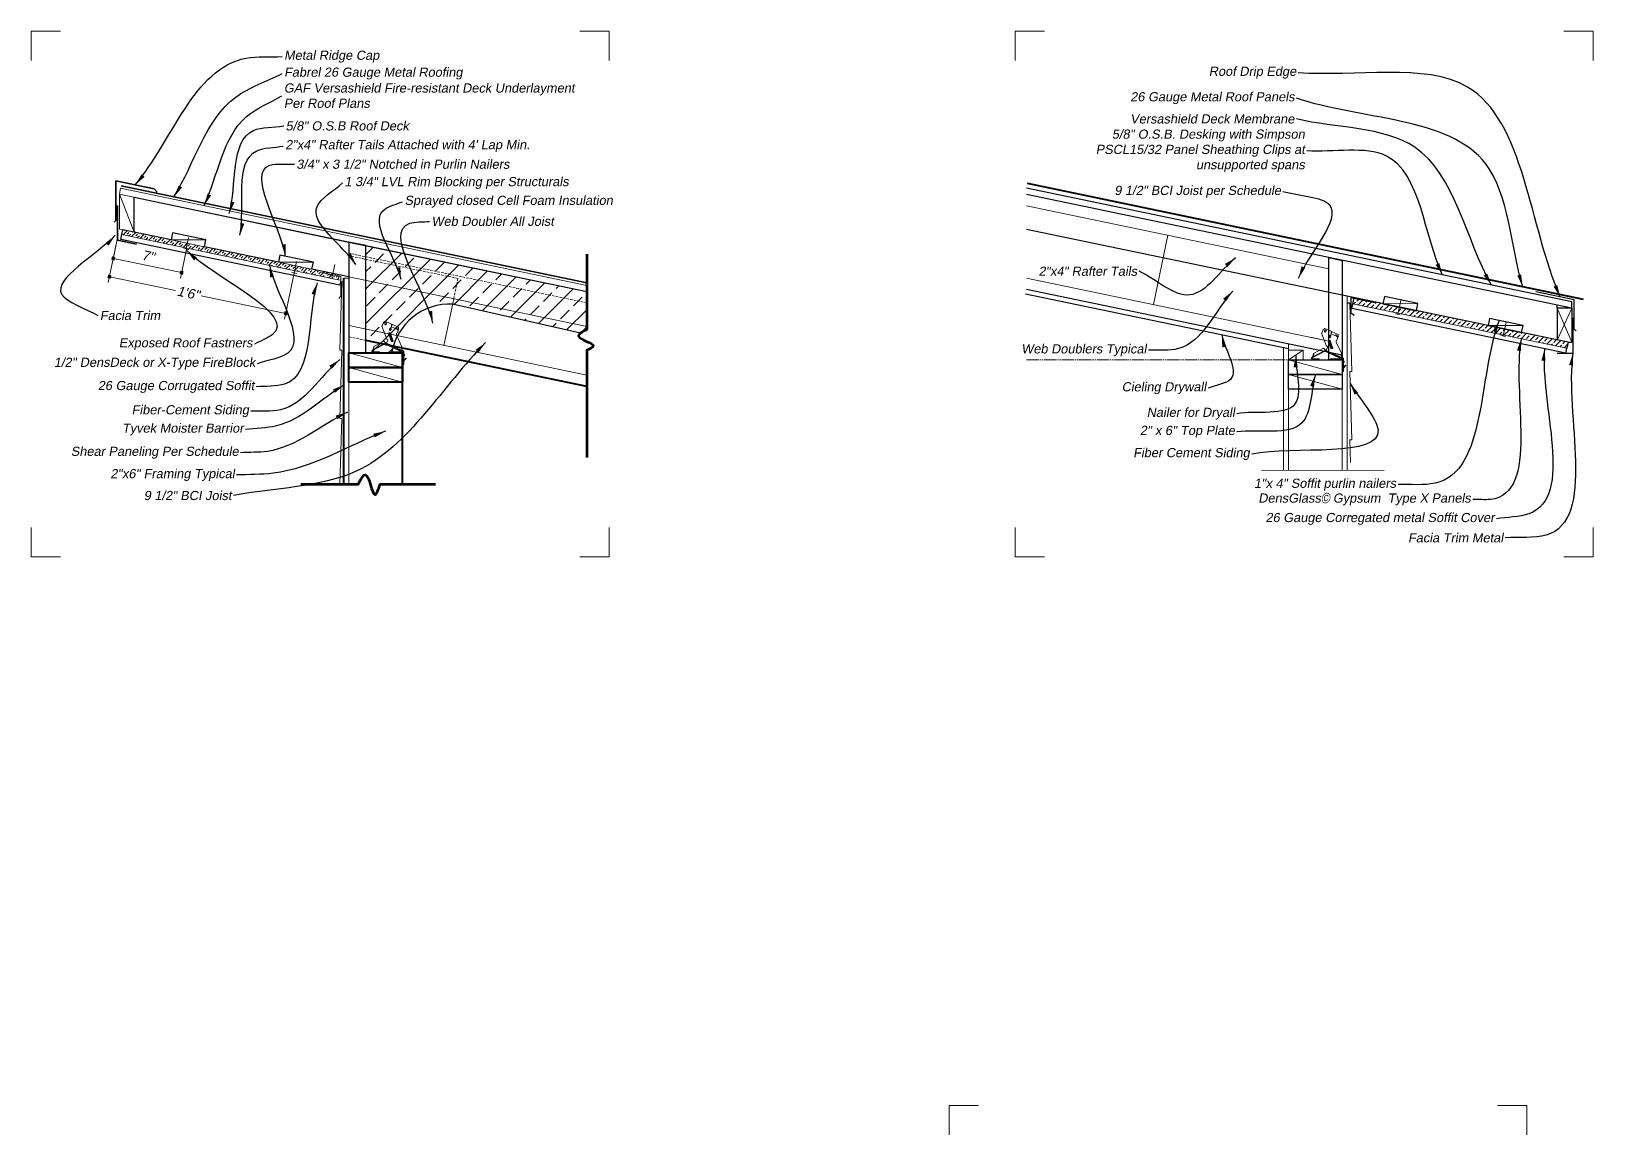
# Model space of a CAD drawing. Header units: inches. Extents: x -3905 to 10892, y 1064 to 9590.
# Drawn here: x 110.2 to 270.6, y 3688.9 to 3801.8 of the extents above; entities that cross this region are included whole.
import ezdxf

# ---------------------------------------------------------------- set-up
doc = ezdxf.new("R2010")
doc.units = ezdxf.units.IN
doc.header["$MEASUREMENT"] = 0
doc.header["$PDMODE"] = 3
doc.linetypes.add('HIDDEN', pattern=[0.375, 0.25, -0.125])
doc.linetypes.add('MYPHANTOM', pattern=[1.6875, 1.25, -0.0625, 0.125, -0.0625, 0.125, -0.0625])
doc.layers.add('Footage', color=84, linetype='Continuous')
doc.layers.add('SECTIONS', color=70, linetype='Continuous', lineweight=0)
doc.layers.add('VP', color=164, linetype='Continuous', lineweight=0, plot=False)
doc.styles.add('DS-TXT1', font='arial.ttf', dxfattribs={"oblique": 10})
doc.dimstyles.new('DS-Fraction', dxfattribs={"dimtxt": 0.1, "dimasz": 0.035, "dimexe": 0.06, "dimexo": 0.06, "dimgap": 0.02, "dimtad": 0, "dimdec": 3, "dimzin": 0, "dimdsep": 46, "dimlunit": 4, "dimtxsty": 'DS-TXT1', "dimblk": 'BOXFILLED', "dimcen": -0.06, "dimclrd": 256, "dimclre": 256, "dimclrt": 256, "dimadec": 0, "dimazin": 0, "dimtfac": 1, "dimtdec": 3, "dimtmove": 1, "dimatfit": 3, "dimfxl": 1, "dimfrac": 2, "dimtolj": 1, "dimtzin": 0, "dimlwd": 0, "dimlwe": -1, "dimarcsym": 0})
doc.dimstyles.new('DS-Fraction$7', dxfattribs={"dimtxt": 0.125, "dimasz": 0.125, "dimexe": 0.06, "dimexo": 0.06, "dimgap": 0.02, "dimtad": 0, "dimdec": 3, "dimzin": 0, "dimdsep": 46, "dimlunit": 4, "dimtxsty": 'DS-TXT1', "dimblk": 'BOXFILLED', "dimcen": -0.06, "dimclrd": 256, "dimclre": 256, "dimclrt": 256, "dimadec": 0, "dimazin": 0, "dimtfac": 1, "dimtdec": 3, "dimtmove": 1, "dimatfit": 3, "dimfxl": 1, "dimfrac": 2, "dimtolj": 1, "dimtzin": 0, "dimlwd": 0, "dimlwe": -1, "dimarcsym": 0})

# ---------------------------------------------------------------- blocks, each defined once
blk = doc.blocks.new('*U404')
for p, q in [((1.77, 3.23), (1.15, 2.95)), ((1.94, 3.1), (1.77, 3.23)), ((0.06, 0.62), (0.6, 1.76)), ((0.06, 0.62), (0.6, 1.76)), ((0.41, 2.4), (0.43, 2.62)), ((0.41, 2.4), (0.46, 2.29)), ((1.04, 2.9), (0.43, 2.62)), ((0.53, 2.39), (0.46, 2.29)), ((0.46, 2.29), (0.6, 1.97)), ((0.53, 2.39), (1.14, 2.67)), ((0.59, 2.42), (0.56, 2.47)), ((0.73, 2.48), (0.71, 2.54)), ((0.99, 1.29), (1.25, 1.99)), ((1.03, 1.27), (1.29, 1.98)), ((1.04, 2.9), (1.15, 2.81)), ((1.12, 1.24), (1.38, 1.94)), ((1.15, 2.95), (1.14, 2.67)), ((1.14, 2.67), (1.22, 2.51)), ((1.16, 1.22), (1.42, 1.93)), ((1.18, 2.41), (1.2, 2.35)), ((1.29, 2.46), (1.32, 2.4)), ((1.32, 2.47), (1.34, 2.42)), ((1.61, 1.4), (2.12, 2.74)), ((1.61, 1.4), (2.12, 2.74)), ((1.61, 1.4), (2.12, 2.74)), ((1.67, 2.91), (1.65, 2.96)), ((1.81, 2.97), (1.79, 3.03)), ((1.94, 3.1), (2.1, 2.76)), ((-0.12, 0.09), (-0.12, -1.19)), ((-0.12, 0), (-0.06, 0)), ((-0.09, 0.18), (-0.04, 0.23)), ((-0.06, -1.19), (-0.06, 0)), ((-0.04, 0.14), (1.66, 0.91)), ((-0.04, 0.14), (0.1, 0.51)), ((-0.01, 0.22), (1.66, 0.98)), ((1.19, 0.12), (0, 0.12)), ((1.19, 0.06), (0, 0.06)), ((0.02, 0.06), (0.02, 0.12)), ((0.07, 0.43), (0.1, 0.51)), ((1.55, 0.79), (0.3, 0.22)), ((0.7, 0.06), (0.7, 0.12)), ((1.19, 0.06), (1.19, 0.12)), ((1.51, 1.29), (1.67, 0.92)), ((1.51, 1.29), (1.6, 1.09)), ((1.65, 0.98), (1.65, 0.98)), ((1.77, 0.98), (2.96, 0.36)), ((1.77, 0.91), (3.03, 0.26)), ((1.92, 1.2), (2.95, 0.66)), ((2.36, 0.08), (2.36, 0.12)), ((2.96, 0.35), (2.91, 0.68)), ((3, 0.37), (2.95, 0.66)), ((3.09, 0.29), (3.03, 0.33)), ((-0.37, -0.58), (-0.32, -0.54)), ((-0.12, -0.82), (-0.37, -0.58)), ((-0.32, -0.54), (-0.12, -0.74)), ((-0.19, -0.16), (-0.19, -0.23)), ((-0.12, -0.44), (-0.06, -0.44)), ((-0.12, -1.19), (-0.06, -1.19))]:
    blk.add_line(p, q)
at = {"linetype": 'Continuous', "lineweight": 5}
for p, q in [((1.71, 0.99), (1.92, 1.2)), ((2.36, 0.12), (3.03, 0.12)), ((2.36, 0.08), (3.1, 0.08))]:
    blk.add_line(p, q, dxfattribs=at)
for centre, radius, start, end in [((0.64, 2.51), 0.078, 24.4503, 204.4503), ((0.38, 1.87), 0.25, 334.4503, 24.4503), ((0.38, 1.87), 0.25, 334.4503, 24.4503), ((1.25, 2.44), 0.078, 24.4503, 204.4503), ((1.27, 2.38), 0.078, 204.4503, 24.4503), ((1.34, 1.96), 0.0938, 339.4503, 159.4503), ((1.34, 1.96), 0.0938, 339.4503, 159.4503), ((1.36, 2.49), 0.078, 167.703, 204.4503), ((1.34, 1.96), 0.0467, 339.4503, 159.4503), ((1.34, 1.96), 0.0467, 339.4503, 159.4503), ((1.39, 2.44), 0.078, 204.4503, 241.1976), ((1.72, 3), 0.078, 24.4503, 204.4503), ((1.74, 2.94), 0.078, 204.4503, 24.4503), ((2.13, 2.77), 0.03, 204.4503, 249.5172), ((2.13, 2.77), 0.03, 204.4503, 249.5172), ((0, 0.09), 0.125, 135, 180), ((0, 0), 0.125, 90, 180), ((0, 0.09), 0.0625, 135, 163.774), ((0, 0), 0.0625, 90, 180), ((0.02, 0.54), 0.0855, 339.4503, 63.0447), ((0.02, 0.54), 0.0855, 339.4503, 63.0447), ((0.27, 0.28), 0.0625, 204.4503, 294.4503), ((1.07, 1.26), 0.0938, 159.4503, 339.4503), ((1.07, 1.26), 0.0467, 159.4503, 339.4503), ((1.58, 1.32), 0.0855, 69.4503, 204.4503), ((1.58, 1.32), 0.0855, 69.4503, 204.4503), ((1.53, 0.85), 0.0625, 294.4503, 24.4503), ((1.71, 0.87), 0.125, 62.6919, 114.4503), ((1.71, 0.8), 0.125, 62.692, 114.4503), ((3.09, 0.37), 0.125, 188.1916, 242.692), ((3.06, 0.38), 0.0625, 188.1916, 242.6925), ((3.03, 0.18), 0.125, 302.6919, 62.6919), ((-0.12, -0.16), 0.0625, 90, 180), ((-0.12, -0.23), 0.0625, 180, 270)]:
    blk.add_arc(centre, radius, start, end)
blk.add_arc((3.03, 0.19), 0.0653, 269.5951, 90.4049, dxfattribs=at)
blk = doc.blocks.new('_BoxFilled')
at = {"color": 0, "linetype": 'ByBlock', "lineweight": -2}
blk.add_line((-0.5, 0), (-1, 0), dxfattribs=at)
at = {"color": 0, "linetype": 'ByBlock'}
blk.add_solid([(-0.5, 0.5), (0.5, 0.5), (-0.5, -0.5), (0.5, -0.5)], dxfattribs=at)
blk = doc.blocks.new('*D458')
at = {"layer": 'Defpoints', "color": 0, "linetype": 'Continuous', "lineweight": 5, "transparency": 16777216}
for p in [(119.23, 3781.59), (126.23, 3780.13), (125.6, 3777.13)]:
    blk.add_point(p, dxfattribs=at)
at = {"layer": 'SECTIONS', "linetype": 'Continuous', "transparency": 16777216}
for p, q in [((119.1, 3781), (118.48, 3778)), ((126.1, 3779.54), (125.48, 3776.55))]:
    blk.add_line(p, q, dxfattribs=at)
at = {"layer": 'SECTIONS', "linetype": 'Continuous', "lineweight": 0, "transparency": 16777216}
blk.add_line((118.95, 3778.52), (125.26, 3777.2), dxfattribs=at)
at = {"layer": 'SECTIONS', "linetype": 'Continuous', "lineweight": 0, "transparency": 16777216, "xscale": 0.35, "yscale": 0.35, "zscale": 0.35}
for p, rotation in [((118.6, 3778.59), 168.2317110679799), ((125.6, 3777.13), 348.2317110679799)]:
    blk.add_blockref('_BoxFilled', p, dxfattribs=dict(at, rotation=rotation))
at = {"layer": 'SECTIONS', "linetype": 'Continuous', "lineweight": 25, "transparency": 16777216, "insert": (122.18, 3778.83), "char_height": 1, "attachment_point": 5, "rotation": 348.2317, "style": 'DS-TXT1'}
blk.add_mtext('\\A1;7"', dxfattribs=at)
blk = doc.blocks.new('*D459')
at = {"layer": 'Defpoints', "color": 0, "linetype": 'Continuous', "lineweight": 5, "transparency": 16777216}
for p in [(119.23, 3781.59), (137.29, 3777.82), (136.27, 3772.96)]:
    blk.add_point(p, dxfattribs=at)
at = {"layer": 'SECTIONS', "linetype": 'Continuous', "transparency": 16777216}
for p, q in [((119.1, 3781), (118.09, 3776.13)), ((137.16, 3777.24), (136.15, 3772.37))]:
    blk.add_line(p, q, dxfattribs=at)
at = {"layer": 'SECTIONS', "linetype": 'Continuous', "lineweight": 0, "transparency": 16777216}
for p, q in [((118.56, 3776.65), (124.97, 3775.31)), ((135.93, 3773.03), (127.59, 3774.77))]:
    blk.add_line(p, q, dxfattribs=at)
at = {"layer": 'SECTIONS', "linetype": 'Continuous', "lineweight": 0, "transparency": 16777216, "xscale": 0.35, "yscale": 0.35, "zscale": 0.35}
for p, rotation in [((118.21, 3776.72), 168.2317110679816), ((136.27, 3772.96), 348.2317110679816)]:
    blk.add_blockref('_BoxFilled', p, dxfattribs=dict(at, rotation=rotation))
at = {"layer": 'SECTIONS', "linetype": 'Continuous', "lineweight": 25, "transparency": 16777216, "insert": (126.28, 3775.04), "char_height": 1, "attachment_point": 5, "rotation": 348.2317, "style": 'DS-TXT1'}
blk.add_mtext('\\A1;1\'6"', dxfattribs=at)
blk = doc.blocks.new('VPA35')
for p, q in [((1.77, 3.23), (1.15, 2.95)), ((1.94, 3.1), (1.77, 3.23)), ((0.06, 0.62), (0.6, 1.76)), ((0.06, 0.62), (0.6, 1.76)), ((0.41, 2.4), (0.43, 2.62)), ((0.41, 2.4), (0.46, 2.29)), ((1.04, 2.9), (0.43, 2.62)), ((0.53, 2.39), (0.46, 2.29)), ((0.46, 2.29), (0.6, 1.97)), ((0.53, 2.39), (1.14, 2.67)), ((0.59, 2.42), (0.56, 2.47)), ((0.73, 2.48), (0.71, 2.54)), ((0.99, 1.29), (1.25, 1.99)), ((1.03, 1.27), (1.29, 1.98)), ((1.04, 2.9), (1.15, 2.81)), ((1.12, 1.24), (1.38, 1.94)), ((1.15, 2.95), (1.14, 2.67)), ((1.14, 2.67), (1.22, 2.51)), ((1.16, 1.22), (1.42, 1.93)), ((1.18, 2.41), (1.2, 2.35)), ((1.29, 2.46), (1.32, 2.4)), ((1.32, 2.47), (1.34, 2.42)), ((1.61, 1.4), (2.12, 2.74)), ((1.61, 1.4), (2.12, 2.74)), ((1.61, 1.4), (2.12, 2.74)), ((1.67, 2.91), (1.65, 2.96)), ((1.81, 2.97), (1.79, 3.03)), ((1.94, 3.1), (2.1, 2.76)), ((-0.12, 0.09), (-0.12, -1.19)), ((-0.12, 0), (-0.06, 0)), ((-0.09, 0.18), (-0.04, 0.23)), ((-0.06, -1.19), (-0.06, 0)), ((-0.04, 0.14), (1.66, 0.91)), ((-0.04, 0.14), (0.1, 0.51)), ((-0.01, 0.22), (1.66, 0.98)), ((1.19, 0.12), (0, 0.12)), ((1.19, 0.06), (0, 0.06)), ((0.02, 0.06), (0.02, 0.12)), ((0.07, 0.43), (0.1, 0.51)), ((1.55, 0.79), (0.3, 0.22)), ((0.7, 0.06), (0.7, 0.12)), ((1.19, 0.06), (1.19, 0.12)), ((1.51, 1.29), (1.67, 0.92)), ((1.51, 1.29), (1.6, 1.09)), ((1.65, 0.98), (1.65, 0.98)), ((1.77, 0.98), (2.96, 0.36)), ((1.77, 0.91), (3.03, 0.26)), ((1.92, 1.2), (2.95, 0.66)), ((2.36, 0.08), (2.36, 0.12)), ((2.96, 0.35), (2.91, 0.68)), ((3, 0.37), (2.95, 0.66)), ((3.09, 0.29), (3.03, 0.33)), ((-0.37, -0.58), (-0.32, -0.54)), ((-0.12, -0.82), (-0.37, -0.58)), ((-0.32, -0.54), (-0.12, -0.74)), ((-0.19, -0.16), (-0.19, -0.23)), ((-0.12, -0.44), (-0.06, -0.44)), ((-0.12, -1.19), (-0.06, -1.19))]:
    blk.add_line(p, q)
at = {"linetype": 'Continuous', "lineweight": 5}
for p, q in [((1.71, 0.99), (1.92, 1.2)), ((2.36, 0.12), (3.03, 0.12)), ((2.36, 0.08), (3.1, 0.08))]:
    blk.add_line(p, q, dxfattribs=at)
for centre, radius, start, end in [((0.64, 2.51), 0.078, 24.4503, 204.4503), ((0.38, 1.87), 0.25, 334.4503, 24.4503), ((0.38, 1.87), 0.25, 334.4503, 24.4503), ((1.25, 2.44), 0.078, 24.4503, 204.4503), ((1.27, 2.38), 0.078, 204.4503, 24.4503), ((1.34, 1.96), 0.0938, 339.4503, 159.4503), ((1.34, 1.96), 0.0938, 339.4503, 159.4503), ((1.36, 2.49), 0.078, 167.703, 204.4503), ((1.34, 1.96), 0.0467, 339.4503, 159.4503), ((1.34, 1.96), 0.0467, 339.4503, 159.4503), ((1.39, 2.44), 0.078, 204.4503, 241.1976), ((1.72, 3), 0.078, 24.4503, 204.4503), ((1.74, 2.94), 0.078, 204.4503, 24.4503), ((2.13, 2.77), 0.03, 204.4503, 249.5172), ((2.13, 2.77), 0.03, 204.4503, 249.5172), ((0, 0.09), 0.125, 135, 180), ((0, 0), 0.125, 90, 180), ((0, 0.09), 0.0625, 135, 163.774), ((0, 0), 0.0625, 90, 180), ((0.02, 0.54), 0.0855, 339.4503, 63.0447), ((0.02, 0.54), 0.0855, 339.4503, 63.0447), ((0.27, 0.28), 0.0625, 204.4503, 294.4503), ((1.07, 1.26), 0.0938, 159.4503, 339.4503), ((1.07, 1.26), 0.0467, 159.4503, 339.4503), ((1.58, 1.32), 0.0855, 69.4503, 204.4503), ((1.58, 1.32), 0.0855, 69.4503, 204.4503), ((1.53, 0.85), 0.0625, 294.4503, 24.4503), ((1.71, 0.87), 0.125, 62.6919, 114.4503), ((1.71, 0.8), 0.125, 62.692, 114.4503), ((3.09, 0.37), 0.125, 188.1916, 242.692), ((3.06, 0.38), 0.0625, 188.1916, 242.6925), ((3.03, 0.18), 0.125, 302.6919, 62.6919), ((-0.12, -0.16), 0.0625, 90, 180), ((-0.12, -0.23), 0.0625, 180, 270)]:
    blk.add_arc(centre, radius, start, end)
blk.add_arc((3.03, 0.19), 0.0653, 269.5951, 90.4049, dxfattribs=at)

msp = doc.modelspace()

# ---------------------------------------------------------------- hatches: boundary and pattern name
at = {"layer": 'SECTIONS', "linetype": 'Continuous', "lineweight": 5}
h = msp.add_hatch(dxfattribs=at)
h.set_pattern_fill('INSUL', color=256, scale=2, angle=45)
h.paths.add_polyline_path([(119.59442, 3781.50958), (119.49244, 3781.02009), (141.62515, 3776.40911), (141.72713, 3776.8986)])
h = msp.add_hatch(dxfattribs=at)
h.set_pattern_fill('ANSI33', color=256, scale=10)
edge = h.paths.add_edge_path()
edge.add_line((144.47283, 3779.90172), (144.47283, 3768.9165))
edge.add_line((144.47283, 3768.9165), (147.08592, 3768.9165))
edge.add_arc((153.10395, 3767.80239), 6.12028, 87.7367673, 169.5116786, ccw=False)
edge.add_line((153.34564, 3773.9179), (166.45309, 3770.94307))
edge.add_spline(control_points=[(166.45309, 3770.94307), (166.61618, 3771.06471), (166.85296, 3771.18833), (167.08975, 3771.31195)], knot_values=[1, 1, 1, 1, 1.574652306, 1.574652306, 1.574652306, 1.574652306], weights=[1, 1, 1, 1], degree=3, periodic=0)
edge.add_spline(control_points=[(167.08975, 3771.31195), (167.08975, 3772.60459), (167.08975, 3773.89723), (167.08975, 3775.18986)], knot_values=[0.496565349, 0.496565349, 0.496565349, 0.496565349, 1, 1, 1, 1], weights=[1, 1, 1, 1], degree=3, periodic=0)
edge.add_line((167.08975, 3775.18986), (144.47283, 3779.90172))
at = {"layer": 'SECTIONS', "linetype": 'Continuous', "lineweight": 9}
h = msp.add_hatch(dxfattribs=at)
h.set_pattern_fill('ANSI33', color=256, scale=3)
h.paths.add_polyline_path([(245.66037, 3774.56163), (245.5329, 3773.94977), (267.44878, 3769.38396), (267.57625, 3769.99583)])

# ---------------------------------------------------------------- linework, layer by layer
at = {"layer": 'SECTIONS', "linetype": 'Continuous', "lineweight": 35}
for p, q in [((122.79122, 3785.71643), (118.8753, 3786.53224)), ((118.8753, 3786.53224), (118.8753, 3782.48147)), ((167.08975, 3776.08365), (119.40576, 3786.01782)), ((122.79122, 3785.71643), (123.09622, 3785.38171)), ((119.03259, 3784.02233), (119.03259, 3780.44719)), ((118.8753, 3782.48147), (118.69132, 3782.28254)), ((120.99055, 3780.03928), (119.03259, 3780.44719))]:
    msp.add_line(p, q, dxfattribs=at)
at = {"layer": 'SECTIONS', "linetype": 'Continuous', "lineweight": 5}
for p, q in [((119.35477, 3785.77307), (119.2273, 3785.16121)), ((119.2273, 3785.16121), (120.7273, 3781.27356)), ((124.51297, 3780.48488), (128.09236, 3780.50528)), ((126.32016, 3780.72527), (126.07705, 3779.55837)), ((125.82697, 3779.61047), (126.32714, 3779.50627)), ((126.07705, 3779.55837), (126.07705, 3779.55837)), ((135.51073, 3778.19368), (139.09013, 3778.21407)), ((136.88372, 3777.14154), (137.38389, 3777.03733)), ((137.37691, 3778.25634), (137.13381, 3777.08944)), ((137.13381, 3777.08944), (137.13381, 3777.08944)), ((141.27473, 3777.96444), (141.03163, 3776.79754)), ((140.78154, 3776.84964), (141.28171, 3776.74544)), ((141.72713, 3776.8986), (141.62515, 3776.40911)), ((141.62515, 3776.40911), (141.89286, 3776.35333)), ((141.89579, 3776.36739), (141.79089, 3775.86384)), ((141.99294, 3776.18655), (142.22283, 3776.18655)), ((142.72283, 3776.57975), (142.22283, 3776.57975)), ((248.6021, 3773.94877), (252.18149, 3773.96917)), ((259.37088, 3771.70528), (262.94603, 3771.70528))]:
    msp.add_line(p, q, dxfattribs=at)
at = {"layer": 'SECTIONS', "linetype": 'Continuous', "lineweight": 0}
for p, q in [((167.08975, 3775.18986), (119.2273, 3785.16121)), ((119.2273, 3785.16121), (119.2273, 3781.58606)), ((120.7273, 3784.84871), (120.7273, 3781.27356)), ((243.06643, 3777.52803), (212.11745, 3783.97573)), ((141.62515, 3776.40911), (119.49244, 3781.02009)), ((226.59033, 3780.96055), (225.11167, 3773.86294)), ((244.44143, 3768.68675), (244.44143, 3778.39073)), ((243.06643, 3770.12237), (212.11745, 3776.57007)), ((244.94143, 3756.88314), (244.94143, 3774.71141)), ((267.44878, 3769.38396), (245.5329, 3773.94977)), ((167.08975, 3766.63505), (142.72283, 3771.71149)), ((238.44143, 3756.88314), (238.44143, 3769.42602)), ((242.13477, 3770.31646), (241.18638, 3770.51404)), ((244.44143, 3768.18675), (244.44143, 3769.68675)), ((238.94143, 3756.88314), (238.94143, 3768.18675)), ((244.44143, 3766.68675), (238.94143, 3768.18675)), ((244.44143, 3756.88314), (244.44143, 3768.18675)), ((244.44143, 3765.18675), (238.94143, 3766.68675))]:
    msp.add_line(p, q, dxfattribs=at)
at = {"layer": 'SECTIONS', "linetype": 'Continuous', "lineweight": 20}
for p, q in [((167.08975, 3775.82828), (119.35477, 3785.77307)), ((142.72283, 3770.56233), (142.72283, 3780.26631)), ((141.89579, 3776.75073), (139.93783, 3777.15864)), ((141.99294, 3776.18655), (141.78811, 3769.18955)), ((141.89579, 3774.75073), (141.89579, 3776.75073)), ((167.08975, 3771.61472), (142.72283, 3776.69116)), ((141.89579, 3774.75073), (141.70948, 3774.48517)), ((152.46321, 3769.68224), (153.45749, 3774.45477)), ((245.22269, 3774.01712), (245.42752, 3767.02011)), ((141.78811, 3769.18955), (142.01125, 3769.18955)), ((141.99294, 3769.18955), (141.78811, 3762.19254)), ((142.72283, 3755.46905), (142.72283, 3768.9165)), ((245.42752, 3767.02011), (245.20438, 3767.02011)), ((245.20438, 3767.02011), (245.40921, 3760.02311)), ((141.78811, 3762.19254), (142.01125, 3762.19254)), ((141.99294, 3762.19254), (141.79612, 3755.46905)), ((245.40921, 3760.02311), (245.18607, 3760.02311)), ((245.22269, 3760.02311), (245.2906, 3757.70326)), ((245.42752, 3752.20599), (245.20438, 3752.20599))]:
    msp.add_line(p, q, dxfattribs=at)
at = {"layer": 'SECTIONS', "linetype": 'Continuous', "lineweight": 30}
for p, q in [((267.93696, 3774.13424), (212.11745, 3785.76331)), ((267.93696, 3773.49583), (212.11745, 3785.12489)), ((267.57625, 3769.99583), (212.11745, 3781.54974)), ((268.18696, 3774.33753), (264.27104, 3775.15335)), ((267.93696, 3773.49583), (267.93696, 3774.13424)), ((268.18696, 3771.33753), (268.18696, 3774.33753)), ((267.3468, 3768.89447), (245.43092, 3773.46028)), ((266.43696, 3773.49583), (266.43696, 3773.80833)), ((266.43696, 3773.49583), (266.43696, 3770.23318)), ((267.93696, 3773.49583), (266.43696, 3773.49583)), ((267.93696, 3773.49583), (267.93696, 3769.99583)), ((268.06196, 3772.50896), (268.06196, 3768.88396)), ((267.57625, 3769.99583), (267.44878, 3769.38396)), ((267.57625, 3769.99583), (267.93696, 3769.99583)), ((266.43696, 3768.88396), (268.06196, 3768.88396))]:
    msp.add_line(p, q, dxfattribs=at)
at = {"layer": 'SECTIONS', "linetype": 'Continuous', "lineweight": 40}
for p, q in [((269.14185, 3774.39396), (212.21943, 3786.2528)), ((142.22283, 3755.46905), (142.22283, 3776.57975)), ((167.08975, 3765.48589), (144.47283, 3770.19775)), ((148.22283, 3755.46905), (148.22283, 3768.9165))]:
    msp.add_line(p, q, dxfattribs=at)
at = {"layer": 'SECTIONS', "linetype": 'Continuous', "lineweight": 25}
for p, q in [((120.7273, 3781.27356), (120.7273, 3784.84871)), ((120.7273, 3784.84871), (142.72283, 3780.26631)), ((119.39046, 3780.5306), (119.49244, 3781.02009)), ((141.79089, 3775.86384), (119.39046, 3780.5306)), ((119.49244, 3781.02009), (119.59442, 3781.50958)), ((142.72283, 3780.26631), (167.08975, 3775.18986)), ((166.45309, 3770.94307), (153.34564, 3773.9179)), ((238.94143, 3769.32185), (212.01548, 3774.93143)), ((244.44143, 3768.68675), (212.11745, 3775.42092)), ((245.22269, 3774.01712), (244.94143, 3774.01712)), ((247.77196, 3774.04002), (245.32834, 3774.56792)), ((245.32834, 3774.56792), (245.32834, 3773.02006)), ((245.43092, 3773.46028), (245.66037, 3774.56163)), ((245.32834, 3773.02006), (245.6486, 3772.77449)), ((268.18696, 3771.33753), (268.3896, 3771.21839)), ((267.3468, 3768.89447), (267.44878, 3769.38396))]:
    msp.add_line(p, q, dxfattribs=at)
at = {"layer": 'SECTIONS', "linetype": 'HIDDEN', "lineweight": 0}
for p, q in [((167.08975, 3774.04071), (142.72283, 3779.11715)), ((153.89089, 3776.5351), (142.72283, 3778.86178)), ((153.45749, 3774.45477), (153.89089, 3776.5351)), ((144.47283, 3770.19775), (142.72283, 3770.56233))]:
    msp.add_line(p, q, dxfattribs=at)
at = {"layer": 'SECTIONS', "linetype": 'Continuous', "lineweight": 15}
for p, q in [((250.42702, 3774.26986), (250.13685, 3772.87704)), ((250.3816, 3772.82605), (249.89211, 3772.92803)), ((261.17197, 3770.59438), (260.68248, 3770.69635)), ((261.2174, 3772.03819), (260.92723, 3770.64537))]:
    msp.add_line(p, q, dxfattribs=at)
at = {"layer": 'SECTIONS', "linetype": 'Continuous', "lineweight": 9}
for p, q in [((266.43696, 3773.49583), (267.93696, 3769.99583)), ((266.43696, 3770.23318), (267.93696, 3773.49583)), ((238.94143, 3768.18675), (238.94143, 3769.83259)), ((240.44143, 3769.18675), (238.94143, 3768.18675)), ((236.1732, 3756.9073), (248.74484, 3756.88314))]:
    msp.add_line(p, q, dxfattribs=at)
at = {"layer": 'SECTIONS', "linetype": 'Continuous', "lineweight": 13}
for p, q in [((148.22283, 3767.4165), (142.72283, 3768.9165)), ((148.22283, 3765.9165), (142.72283, 3767.4165))]:
    msp.add_line(p, q, dxfattribs=at)
at = {"layer": 'SECTIONS', "linetype": 'MYPHANTOM', "lineweight": 0}
msp.add_line((212.11745, 3768.18675), (244.44143, 3768.18675), dxfattribs=at)
at = {"layer": 'SECTIONS', "linetype": 'Continuous', "lineweight": 20}
msp.add_lwpolyline([(119.59442, 3781.50958), (119.2273, 3781.58606), (119.2273, 3785.16121), (119.35477, 3785.77307)], dxfattribs=at)
at = {"layer": 'SECTIONS', "linetype": 'Continuous', "lineweight": 25}
msp.add_lwpolyline([(142.72283, 3776.69116), (138.93716, 3777.47984), (139.09013, 3778.21407), (135.6637, 3778.92791), (135.51073, 3778.19368), (127.9394, 3779.77104), (128.09236, 3780.50528), (124.66593, 3781.21912), (124.51297, 3780.48488), (119.59442, 3781.50958)], dxfattribs=at)
at = {"layer": 'SECTIONS', "linetype": 'Continuous', "lineweight": 5}
for points in [[(124.51297, 3780.48488), (127.9394, 3779.77104), (128.09236, 3780.50528), (124.66593, 3781.21912)], [(135.51073, 3778.19368), (138.93716, 3777.47984), (139.09013, 3778.21407), (135.6637, 3778.92791)]]:
    msp.add_lwpolyline(points, close=True, dxfattribs=at)
at = {"layer": 'SECTIONS', "linetype": 'Continuous', "lineweight": 25}
for points in [[(142.72283, 3768.9165), (144.47283, 3768.9165), (144.47283, 3779.90172), (142.72283, 3780.26631)], [(248.6021, 3773.94877), (252.02853, 3773.23493), (252.18149, 3773.96917), (248.75506, 3774.68301)], [(259.37088, 3771.70528), (262.79731, 3770.99144), (262.95028, 3771.72567), (259.52385, 3772.43951)], [(244.44143, 3766.68675), (238.94143, 3766.68675), (238.94143, 3768.18675), (244.44143, 3768.18675)], [(244.44143, 3765.18675), (238.94143, 3765.18675), (238.94143, 3766.68675), (244.44143, 3766.68675)]]:
    msp.add_lwpolyline(points, close=True, dxfattribs=at)
at = {"layer": 'SECTIONS', "linetype": 'Continuous', "lineweight": 30}
msp.add_lwpolyline([(244.44143, 3768.18675), (243.06643, 3768.18675), (243.06643, 3778.67719), (244.44143, 3778.39073)], close=True, dxfattribs=at)
at = {"layer": 'SECTIONS', "linetype": 'Continuous', "lineweight": 9}
msp.add_lwpolyline([(238.94143, 3768.18675), (240.44143, 3768.18675), (240.44143, 3769.18675), (238.94143, 3769.18675)], close=True, dxfattribs=at)
at = {"layer": 'SECTIONS', "linetype": 'Continuous', "lineweight": 40}
for points in [[(148.22283, 3767.4165), (142.72283, 3767.4165), (142.72283, 3768.9165), (148.22283, 3768.9165)], [(148.22283, 3765.9165), (142.72283, 3765.9165), (142.72283, 3767.4165), (148.22283, 3767.4165)]]:
    msp.add_lwpolyline(points, close=True, dxfattribs=at)
at = {"layer": 'SECTIONS', "linetype": 'Continuous', "lineweight": 25}
msp.add_arc((153.10395, 3767.80239), 6.12028, 87.7367673, 169.5116786, dxfattribs=at)
at = {"layer": 'SECTIONS', "linetype": 'Continuous', "lineweight": 60}
for points, knots in [([(167.08975, 3779.01487), (167.08975, 3776.44723), (167.08975, 3773.87959), (167.08975, 3771.31195), (166.64036, 3771.07733), (165.44481, 3770.45316), (168.44372, 3769.78485), (167.40079, 3769.33109), (167.08975, 3769.19576), (167.08975, 3765.53216), (167.08975, 3761.86856), (167.08975, 3758.20496)], [0, 0, 0, 0, 1, 1, 1, 2.09062325, 3.901420652, 4.670973622, 4.670973622, 4.670973622, 5.670973622, 5.670973622, 5.670973622, 5.670973622]), ([(137.80928, 3755.46905), (139.76283, 3755.46905), (141.71638, 3755.46905), (143.66993, 3755.46905), (143.94006, 3755.97748), (144.70169, 3757.41102), (145.20824, 3753.39833), (145.73516, 3754.93741), (145.91716, 3755.46905), (147.80414, 3755.46905), (149.69112, 3755.46905), (151.5781, 3755.46905)], [0, 0, 0, 0, 1, 1, 1, 2.232346917, 4.474667908, 5.657957588, 5.657957588, 5.657957588, 6.657957588, 6.657957588, 6.657957588, 6.657957588])]:
    msp.add_open_spline(points, degree=3, knots=knots, dxfattribs=at)
at = {"layer": 'VP', "linetype": 'Continuous', "lineweight": 5}
for points in [[(110.20963, 3798.83863), (110.20963, 3801.83863), (113.20963, 3801.83863)], [(166.36511, 3801.83863), (169.36511, 3801.83863), (169.36511, 3798.83863)], [(210.96163, 3798.83863), (210.96163, 3801.83863), (213.96163, 3801.83863)], [(267.11711, 3801.83863), (270.11711, 3801.83863), (270.11711, 3798.83863)], [(113.20963, 3748.04699), (110.20963, 3748.04699), (110.20963, 3751.04699)], [(169.36511, 3751.04699), (169.36511, 3748.04699), (166.36511, 3748.04699)], [(213.96163, 3748.04699), (210.96163, 3748.04699), (210.96163, 3751.04699)], [(270.11711, 3751.04699), (270.11711, 3748.04699), (267.11711, 3748.04699)], [(204.18459, 3688.86971), (204.18459, 3691.86971), (207.18459, 3691.86971)], [(260.34008, 3691.86971), (263.34008, 3691.86971), (263.34008, 3688.86971)]]:
    msp.add_lwpolyline(points, dxfattribs=at)

# ---------------------------------------------------------------- block references
at = {"layer": 'SECTIONS', "linetype": 'Continuous', "lineweight": 5, "xscale": -1}
msp.add_blockref('*U404', (148.22283, 3768.9165), dxfattribs=at)
at = {"layer": 'SECTIONS', "linetype": 'Continuous', "lineweight": 25, "xscale": -1}
msp.add_blockref('VPA35', (244.44143, 3768.18675), dxfattribs=at)

# ---------------------------------------------------------------- texts
at = {"layer": 'Footage', "linetype": 'Continuous', "lineweight": 9, "insert": (247.49263, 3735.66792), "char_height": 0.09375, "attachment_point": 6, "style": 'DS-TXT1'}
msp.add_mtext('\\A1;', dxfattribs=at)
at = {"layer": 'SECTIONS', "linetype": 'Continuous', "lineweight": 25, "char_height": 0.9375, "style": 'DS-TXT1'}
for s, insert, attachment_point in [('\\A1;Metal Ridge Cap', (136.09097, 3799.25037), 4), ('\\A1;Fabrel 26 Gauge Metal Roofing', (136.0944, 3797.51615), 4), ('\\A1;GAF Versashield Fire-resistant Deck Underlayment\\PPer Roof Plans', (136.06369, 3795.24772), 4), ('\\A1;5/8" O.S.B Roof Deck', (136.2491, 3792.15109), 4), ('\\A1;2"x4" Rafter Tails Attached with 4\' Lap Min.', (136.20553, 3790.0921), 4), ('\\A1;3/4" x 3 1/2" Notched in Purlin Nailers', (137.34687, 3788.2275), 4), ('\\A1;1 3/4" LVL Rim Blocking per Structurals', (142.27066, 3786.31164), 4), ('\\A1;Sprayed closed Cell Foam Insulation', (148.4254, 3784.39577), 4), ('\\A1;Web Doubler All Joist', (151.18576, 3782.38166), 4), ('\\A1;Facia Trim', (117.22343, 3772.73774), 4), ('\\A1;Exposed Roof Fastners', (132.85538, 3769.80934), 6), ('\\A1;1/2" DensDeck or X-Type FireBlock', (133.14683, 3767.81087), 6), ('\\A1;26 Gauge Corrugated Soffit', (133.0332, 3765.42977), 6), ('\\A1;Fiber-Cement Siding', (132.49098, 3762.94691), 6), ('\\A1;Tyvek Moister Barrior', (131.94136, 3761.07348), 6), ('\\A1;Shear Paneling Per Schedule', (131.43761, 3758.69742), 6), ('\\A1;2"x6" Framing Typical', (131.02542, 3756.41274), 6), ('\\A1;9 1/2" BCI Joist', (130.70567, 3754.30432), 6)]:
    msp.add_mtext(s, dxfattribs=dict(at, insert=insert, attachment_point=attachment_point))
at = {"layer": 'SECTIONS', "linetype": 'Continuous', "lineweight": 9, "char_height": 0.9375, "attachment_point": 6, "style": 'DS-TXT1'}
for s, insert in [('\\A1;Roof Drip Edge', (239.73269, 3797.60546)), ('\\A1;26 Gauge Metal Roof Panels', (239.5526, 3794.9984)), ('\\A1;Versashield Deck Membrane', (239.54267, 3792.86535)), ('\\A1;5/8" O.S.B. Desking with Simpson\\PPSCL15/32 Panel Sheathing Clips at \\Punsupported spans', (240.60292, 3789.60829)), ('\\A1;9 1/2" BCI Joist per Schedule', (238.16805, 3785.40919)), ('\\A1;2"x4" Rafter Tails', (223.4306, 3777.2702)), ('\\A1;Web Doublers Typical', (224.3881, 3769.18621)), ('\\A1;Cieling Drywall', (230.50988, 3765.30097)), ('\\A1;Nailer for Dryall', (233.43933, 3762.68771)), ('\\A1;2" x 6" Top Plate', (233.45075, 3760.83564)), ('\\A1;Fiber Cement Siding', (234.97105, 3758.56038)), ('\\A1;1"x 4" Soffit purlin nailers', (249.94919, 3755.42493)), ('\\A1;DensGlass{\\A0;\\fTechnicLite|b0|i0|c2|p2;\\H1.125x;© }Gypsum  Type X Panels', (257.59837, 3753.90808)), ('\\A1;26 Gauge Corregated metal Soffit Cover', (260.0214, 3751.91724)), ('\\A1;Facia Trim Metal', (260.92409, 3749.97379))]:
    msp.add_mtext(s, dxfattribs=dict(at, insert=insert))

# ---------------------------------------------------------------- dimensions: what is measured, and where the dimension line sits
at = {"layer": 'SECTIONS', "linetype": 'Continuous', "lineweight": 25}
for base, p2, text, picture, middle in [((136.27306, 3772.95783), (137.28677, 3777.82367), '1\'6"', '*D459', (126.27772, 3775.04019)), ((125.60215, 3777.13261), (126.22618, 3780.12796), '7"', '*D458', (122.17907, 3778.82964))]:
    dim = msp.add_linear_dim(base=base, p1=(119.2273, 3781.58606), p2=p2, angle=348.2317111, text=text, dimstyle='DS-Fraction', override={"dimscale": 10, "dimpost": '"'}, dxfattribs=at)
    dim.commit()
    dim.dimension.update_dxf_attribs({"geometry": picture, "text_midpoint": middle, "dimtype": 161})

# ---------------------------------------------------------------- leaders
at = {"layer": 'SECTIONS', "linetype": 'Continuous', "lineweight": 25, "path_type": 1, "annotation_type": 0, "has_hookline": 1}
for points, hookline_direction, text_width in [([(120.83326, 3786.12433), (132.19664, 3799.09012), (135.89097, 3799.25037)], 0, 9.77334), ([(124.81543, 3784.8908), (131.13623, 3795.09459), (135.8944, 3797.51615)], 0, 18.24666), ([(127.89726, 3783.99339), (132.24136, 3793.10381), (135.86369, 3795.24772)], 0, 29.86079), ([(130.46209, 3783.17729), (132.94862, 3791.69168), (136.0491, 3792.15109)], 0, 12.73266), ([(131.57412, 3780.95491), (133.29745, 3789.60085), (136.00553, 3790.0921)], 0, 25.07263), ([(136.2517, 3778.79343), (134.63881, 3788.12926), (137.14687, 3788.2275)], 0, 21.88832), ([(143.44045, 3777.9583), (139.46409, 3783.90453), (142.07066, 3786.31164)], 0, 22.93288), ([(148.06881, 3776.43544), (146.35741, 3783.60978), (148.2254, 3784.39577)], 0, 21.35167), ([(151.33043, 3771.96723), (148.967, 3782.18516), (150.98576, 3782.38166)], 0, 12.65912), ([(118.80958, 3780.96257), (113.31373, 3774.93103), (117.02343, 3772.73774)], 0, 6.15802), ([(126.12413, 3779.40993), (134.85312, 3770.76958), (133.05538, 3769.80934)], 1, 13.69984), ([(134.59697, 3777.90221), (136.47214, 3768.88804), (133.34683, 3767.81087)], 1, 20.64668), ([(139.48378, 3776.08802), (136.13117, 3765.71323), (133.2332, 3765.42977)], 1, 16.1376), ([(156.72751, 3769.96316), (143.48653, 3756.80361), (130.90567, 3754.30432)], 1, 9.08871), ([(141.80492, 3768.24734), (135.71367, 3763.08398), (132.69098, 3762.94691)], 1, 11.98344), ([(142.26289, 3765.64283), (135.30148, 3761.43902), (132.14136, 3761.07348)], 1, 12.59645), ([(142.58348, 3762.85552), (134.38553, 3758.83448), (131.63761, 3758.69742)], 1, 17.24099), ([(146.47638, 3760.89071), (134.98089, 3756.59551), (131.22542, 3756.41274)], 1, 12.75637)]:
    msp.add_leader(points, dimstyle='DS-Fraction$7', override={"dimscale": 10, "dimgap": 0.02, "dimtad": 0}, dxfattribs=dict(at, hookline_direction=hookline_direction, text_width=text_width))
at = {"layer": 'SECTIONS', "linetype": 'Continuous', "lineweight": 9, "path_type": 1, "annotation_type": 0, "has_hookline": 1, "hookline_direction": 1}
for points, text_width in [([(266.76973, 3774.63279), (257.27398, 3796.13602), (239.93269, 3797.60546)], 8.96502), ([(262.91854, 3775.69048), (259.1369, 3788.2664), (239.7526, 3794.9984)], 16.89732), ([(259.71467, 3775.84722), (251.85781, 3789.97386), (239.74267, 3792.86535)], 16.92008), ([(254.71771, 3776.88825), (248.95969, 3789.07324), (240.80292, 3789.60829)], 21.46332), ([(239.96655, 3776.55529), (243.16351, 3784.03438), (238.36805, 3785.40919)], 17.12588), ([(233.51751, 3778.64503), (228.83233, 3774.85051), (223.6306, 3777.2702)], 10.18006), ([(233.24192, 3775.23546), (227.67482, 3769.35119), (224.5881, 3769.18621)], 12.8676), ([(232.11089, 3770.74488), (233.01898, 3766.22937), (230.70988, 3765.30097)], 8.67431), ([(260.51239, 3772.23356), (253.95001, 3755.56714), (250.14919, 3755.42493)], 14.51776), ([(262.76779, 3770.35917), (259.60375, 3753.90808), (257.79837, 3753.90808)], 22.71576), ([(265.16078, 3769.34989), (263.54712, 3752.43865), (260.2214, 3751.91724)], 23.589), ([(239.69143, 3768.68675), (239.60165, 3763.68487), (233.63933, 3762.68771)], 9.00019), ([(268.06196, 3768.88396), (265.30499, 3750.2582), (261.12409, 3749.97379)], 9.71681), ([(241.69143, 3766.68675), (240.30219, 3761.73626), (233.65075, 3760.83564)], 9.81213), ([(245.23997, 3765.80432), (248.10201, 3761.02645), (235.17105, 3758.56038)], 11.91118)]:
    msp.add_leader(points, dimstyle='DS-Fraction$7', override={"dimscale": 10, "dimgap": 0.02, "dimtad": 0}, dxfattribs=dict(at, text_width=text_width))

doc.saveas('drawing.dxf')
